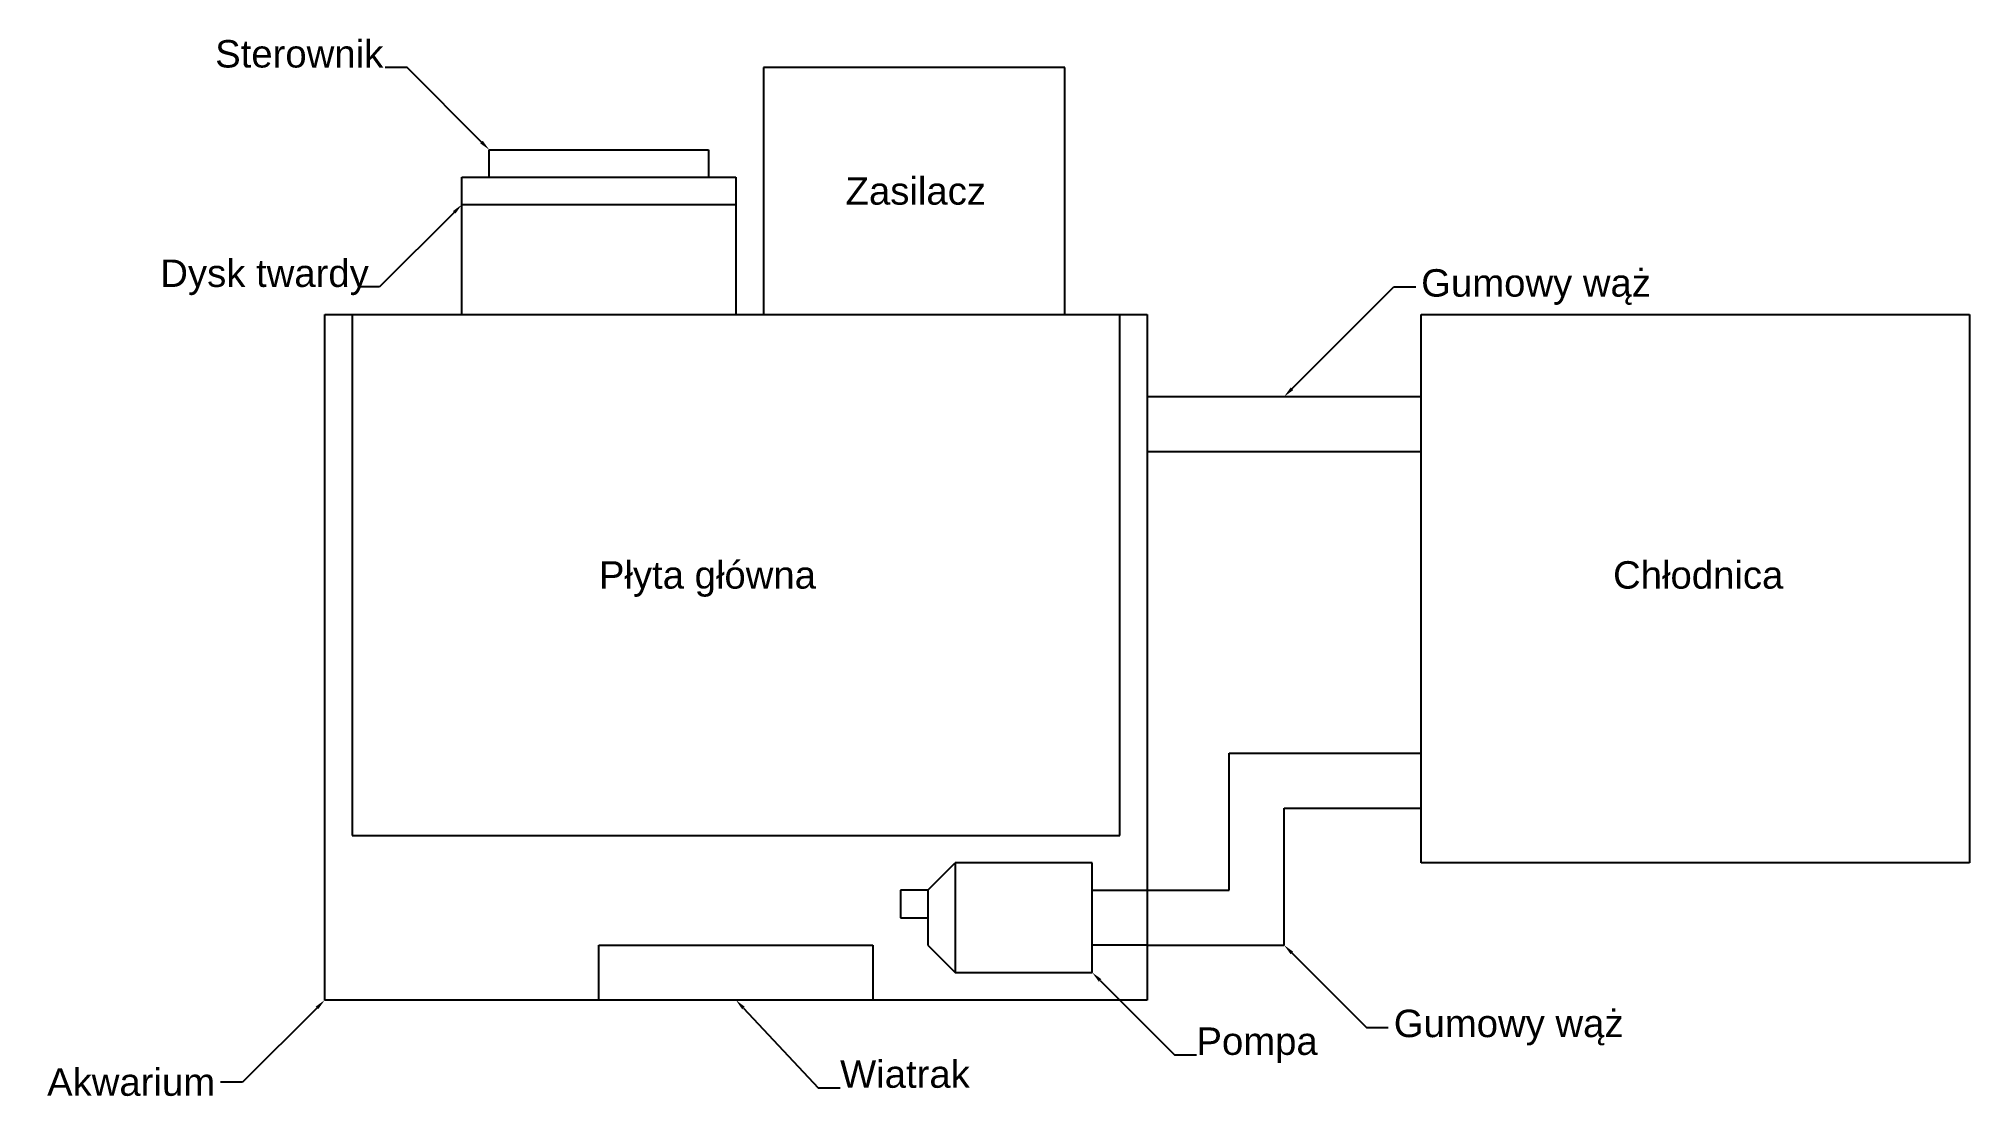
# Model space of a CAD drawing. Header units: millimetres. Extents: x -4 to 700, y 192 to 581.
import ezdxf
from ezdxf import colors
from ezdxf.entities.mleader import LeaderData, LeaderLine
from ezdxf.math import Vec2, Vec3

# ---------------------------------------------------------------- set-up
doc = ezdxf.new("R2010")
doc.units = ezdxf.units.MM
doc.styles.get("Standard").update_dxf_attribs({"font": 'arial.ttf'})

msp = doc.modelspace()

# ---------------------------------------------------------------- linework, layer by layer
for p, q in [((370, 570), (260, 570)), ((260, 570), (260, 480)), ((370, 480), (370, 570)), ((160, 530), (160, 540)), ((160, 540), (240, 540)), ((240, 540), (240, 530)), ((150, 480), (150, 530)), ((150, 530), (250, 530)), ((250, 530), (250, 480)), ((150, 520), (250, 520)), ((100, 230), (100, 480)), ((100, 480), (400, 480)), ((110, 480), (110, 290)), ((390, 290), (390, 480)), ((400, 480), (400, 230)), ((500, 280), (500, 480)), ((500, 480), (700, 480)), ((700, 480), (700, 280)), ((400, 450), (500, 450)), ((400, 430), (500, 430)), ((430, 270), (430, 320)), ((430, 320), (500, 320)), ((450, 250), (450, 300)), ((450, 300), (500, 300)), ((110, 290), (390, 290)), ((320, 270), (330, 280)), ((380, 280), (330, 280)), ((330, 280), (330, 240)), ((380, 240), (380, 280)), ((700, 280), (500, 280)), ((320, 270), (310, 270)), ((310, 270), (310, 260)), ((320, 270), (320, 250)), ((380, 250), (380, 270)), ((380, 270), (400, 270)), ((400, 270), (430, 270)), ((310, 260), (320, 260)), ((200, 230), (200, 250)), ((200, 250), (300, 250)), ((300, 250), (300, 230)), ((320, 250), (330, 240)), ((400, 250), (380, 250)), ((400, 250), (450, 250)), ((330, 240), (380, 240)), ((400, 230), (100, 230))]:
    msp.add_line(p, q)

# ---------------------------------------------------------------- texts
for s, p in [('Sterownik', (60, 570)), ('Zasilacz', (290, 520)), ('Dysk twardy', (40, 490)), ('Płyta główna', (200, 380)), ('Chłodnica', (570, 380)), ('Pompa', (418, 210)), ('Wiatrak', (288, 198))]:
    msp.add_text(s, height=10).set_placement(p)

# ---------------------------------------------------------------- leaders
ml = msp.add_multileader_mtext('Standard')
ml.set_content('', color=256)
ml.set_leader_properties()
ml.build(insert=Vec2(0, 0))
ctx = ml.context
ctx.base_point, ctx.plane_origin = Vec3(118, 570), Vec3(160, 540)
ctx.text_align_type = 2
notes = []
notes.append((ctx, [(0, (1, 1, 0), (130, 570), (-1, 0), 8, [(0, [(160, 540)], 0, [])])]))
ctx.mtext.insert, ctx.mtext.alignment, ctx.mtext.flow_direction = Vec3(120, 572), 3, 5
ml = msp.add_multileader_mtext('Standard')
ml.set_content('', color=256)
ml.set_leader_properties()
ml.build(insert=Vec2(0, 0))
ctx = ml.context
ctx.base_point, ctx.plane_origin = Vec3(108, 490), Vec3(150, 520)
ctx.text_align_type = 2
notes.append((ctx, [(0, (1, 1, 0), (120, 490), (-1, 0), 8, [(0, [(150, 520)], 0, [])])]))
ctx.mtext.insert, ctx.mtext.alignment, ctx.mtext.flow_direction = Vec3(110, 492), 3, 5
ml = msp.add_multileader_mtext('Standard')
ml.set_content('Gumowy wąż', color=256)
ml.set_leader_properties()
ml.build(insert=Vec2(0, 0))
ctx = ml.context
ctx.base_point, ctx.char_height, ctx.plane_origin = Vec3(498, 490), 10, Vec3(450, 450)
notes.append((ctx, [(0, (1, 1, 0), (490, 490), (1, 0), 8, [(0, [(450, 450)], 0, [])])]))
ctx.mtext.insert, ctx.mtext.flow_direction = Vec3(500, 496.47), 5
ml = msp.add_multileader_mtext('Standard')
ml.set_content('Gumowy wąż', color=256)
ml.set_leader_properties()
ml.build(insert=Vec2(0, 0))
ctx = ml.context
ctx.base_point, ctx.char_height, ctx.plane_origin = Vec3(488, 220), 10, Vec3(450, 250)
notes.append((ctx, [(0, (1, 1, 0), (480, 220), (1, 0), 8, [(0, [(450, 250)], 0, [])])]))
ctx.mtext.insert, ctx.mtext.flow_direction = Vec3(490, 226.47), 5
ml = msp.add_multileader_mtext('Standard')
ml.set_content('', color=256)
ml.set_leader_properties()
ml.build(insert=Vec2(0, 0))
ctx = ml.context
ctx.base_point, ctx.plane_origin = Vec3(418, 210), Vec3(380, 240)
notes.append((ctx, [(0, (1, 1, 0), (410, 210), (1, 0), 8, [(0, [(380, 240)], 0, [])])]))
ctx.mtext.insert, ctx.mtext.flow_direction = Vec3(420, 212), 5
ml = msp.add_multileader_mtext('Standard')
ml.set_content('Akwarium', color=256)
ml.set_leader_properties()
ml.build(insert=Vec2(0, 0))
ctx = ml.context
ctx.base_point, ctx.char_height, ctx.plane_origin = Vec3(-2.42, 200), 10, Vec3(100, 230)
ctx.text_align_type = 2
notes.append((ctx, [(0, (1, 1, 0), (70, 200), (-1, 0), 8, [(0, [(100, 230)], 0, [])])]))
ctx.mtext.insert, ctx.mtext.alignment, ctx.mtext.flow_direction = Vec3(60, 205.08), 3, 5
ml = msp.add_multileader_mtext('Standard')
ml.set_content('', color=256)
ml.set_leader_properties()
ml.build(insert=Vec2(0, 0))
ctx = ml.context
ctx.base_point, ctx.plane_origin = Vec3(288, 198), Vec3(300, 230)
notes.append((ctx, [(0, (1, 1, 0), (280, 198), (1, 0), 8, [(0, [(250, 230)], 0, [])])]))
ctx.mtext.insert, ctx.mtext.flow_direction = Vec3(290, 200), 5
for ctx, leaders in notes:
    for number, flags, end, landing, length, lines in leaders:
        leader = LeaderData()
        leader.index, (leader.has_last_leader_line, leader.has_dogleg_vector, leader.attachment_direction) = number, flags
        leader.last_leader_point, leader.dogleg_vector, leader.dogleg_length = Vec3(end), Vec3(landing), length
        for number, points, colour, breaks in lines:
            line = LeaderLine()
            line.index, line.vertices, line.color, line.breaks = number, Vec3.list(points), colors.encode_raw_color(colour), breaks
            leader.lines.append(line)
        ctx.leaders.append(leader)

doc.saveas('drawing.dxf')
